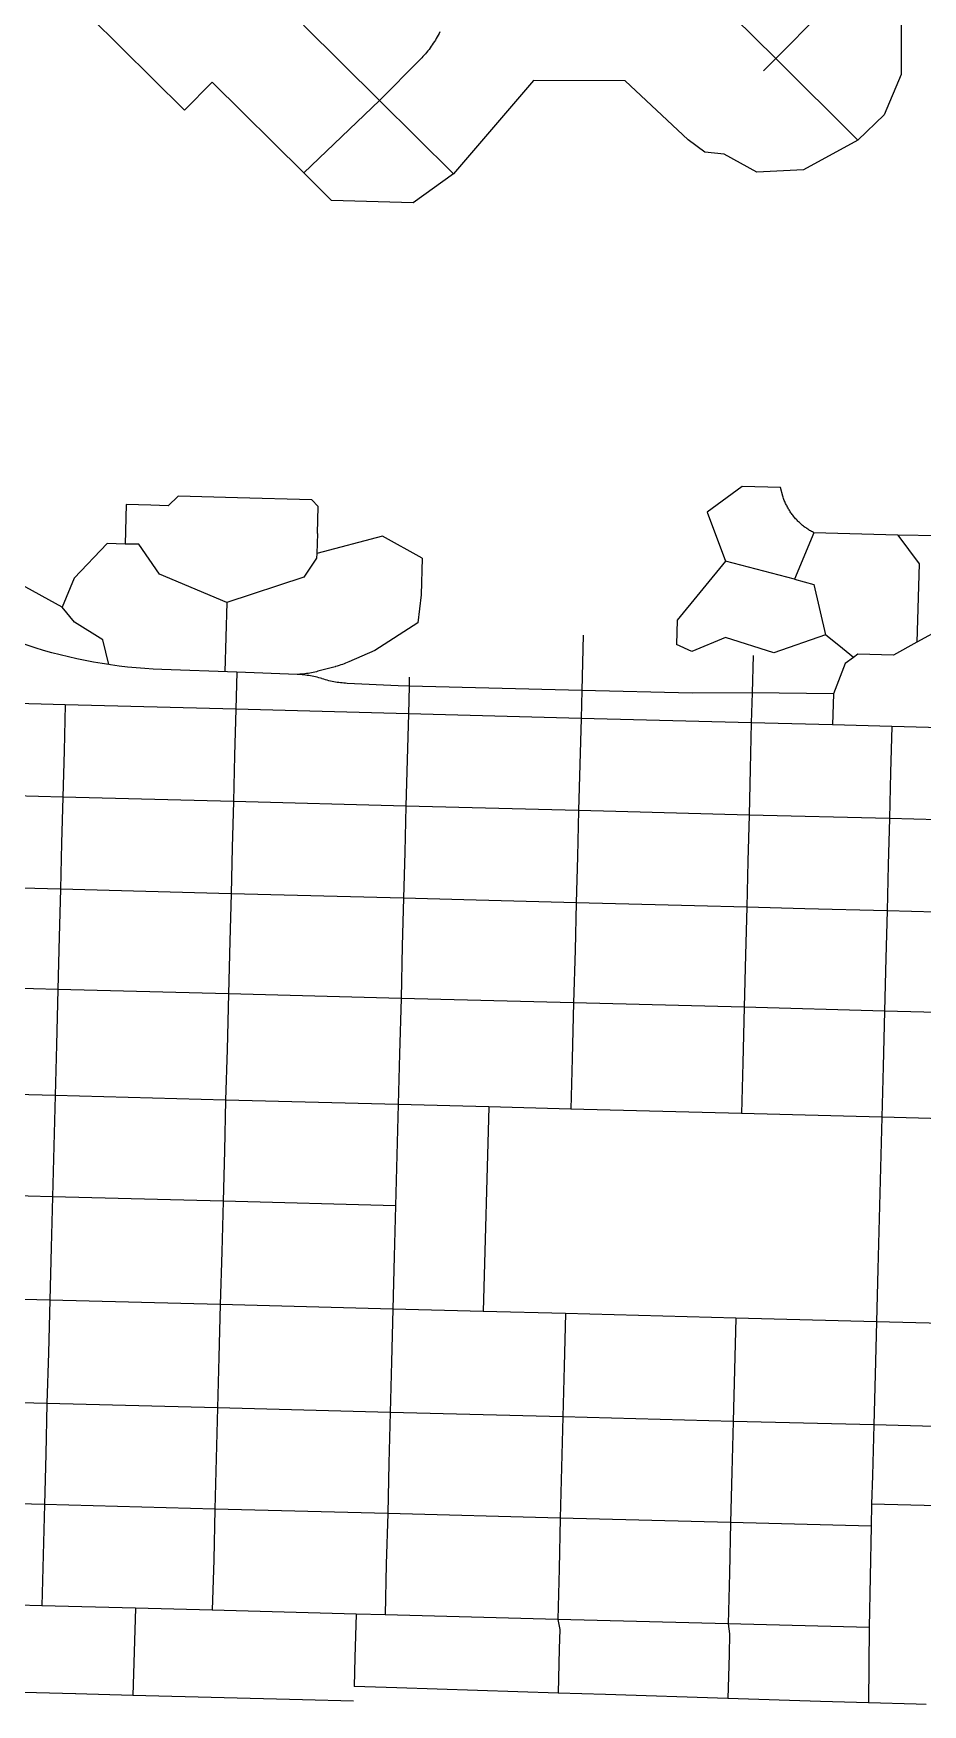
# Model space of a CAD drawing. Extents: x 486459 to 494398, y 5455945 to 5462335.
# Drawn here: x 490418 to 491317, y 5456032 to 5457721 of the extents above; entities that cross this region are included whole.
import ezdxf

# ---------------------------------------------------------------- set-up
doc = ezdxf.new("R2010")
doc.units = 0
for name, color, linetype in [('Arterial', 7, 'Continuous'), ('Other', 7, 'Continuous'), ('Private', 7, 'Continuous'), ('Residential', 7, 'Continuous'), ('Secondary', 7, 'Continuous')]:
    doc.layers.add(name, color=color, linetype=linetype)

msp = doc.modelspace()

# ---------------------------------------------------------------- linework, layer by layer
at = {"layer": 'Arterial'}
for points in [[(490797.3, 5457033.5), (490796.1, 5456986.9)], [(490796.1, 5456986.9), (490794.9, 5456940.3)], [(490794.9, 5456940.3), (490793.7, 5456893.7)], [(490793.7, 5456893.7), (490792.5, 5456847.1)], [(490792.5, 5456847.1), (490791.2, 5456799)], [(490791.2, 5456799), (490789.9, 5456745.8)], [(490443, 5456754.9), (490270.6, 5456759.4)], [(490615.4, 5456750.4), (490443, 5456754.9)], [(490789.9, 5456745.8), (490615.4, 5456750.4)], [(490789.9, 5456745.8), (490788.4, 5456689.6)], [(490964.4, 5456741.2), (490789.9, 5456745.8)], [(491136.7, 5456736.8), (490964.4, 5456741.2)], [(491278.6, 5456733), (491136.7, 5456736.8)], [(491450.9, 5456728.5), (491278.6, 5456733)], [(490788.4, 5456689.6), (490787.1, 5456638.4)], [(490787.1, 5456638.4), (490785.8, 5456587.3)], [(490785.8, 5456587.3), (490784.4, 5456536.1)], [(490784.4, 5456536.1), (490783.1, 5456484.9)], [(490783.1, 5456484.9), (490781.7, 5456431.6)], [(490781.7, 5456431.6), (490780.3, 5456378.4)], [(490780.3, 5456378.4), (490779, 5456327.1)], [(490779, 5456327.1), (490777.7, 5456276)], [(490777.7, 5456276), (490776.4, 5456224.8)], [(490776.4, 5456224.8), (490775, 5456173.7)], [(490775, 5456173.7), (490773.7, 5456122.5)], [(490744.6, 5456123.3), (490743.3, 5456079.3)], [(490773.7, 5456122.5), (490744.6, 5456123.3)], [(490743.3, 5456079.3), (490742.5, 5456050)]]:
    msp.add_lwpolyline(points, dxfattribs=at)
at = {"layer": 'Other'}
for points in [[(491284.6, 5457813.1), (491295.8, 5457783.2), (491295.4, 5457679.9), (491278.2, 5457639.1), (491251.5, 5457613.5)], [(491168.7, 5457696), (491156.3, 5457683.5)]]:
    msp.add_lwpolyline(points, dxfattribs=at)
at = {"layer": 'Private'}
msp.add_lwpolyline([(490768.2, 5457653.7), (490691.5, 5457580.4)], dxfattribs=at)
at = {"layer": 'Residential'}
for points in [[(491284.6, 5457813.1), (491271.6, 5457800.1), (491214.2, 5457741.9), (491168.7, 5457696)], [(491168.7, 5457696), (491083.1, 5457780.8)], [(490691.5, 5457580.4), (490599.1, 5457672.2), (490571, 5457643.8), (490475.1, 5457739)], [(490768.2, 5457653.7), (490691.3, 5457729.9)], [(490829.1, 5457723), (490828.3, 5457721.3), (490827.4, 5457719.6), (490826.5, 5457718), (490825.5, 5457716.3), (490824.6, 5457714.7), (490823.6, 5457713.1), (490822.5, 5457711.5), (490821.5, 5457709.9), (490820.4, 5457708.4), (490819.3, 5457706.8), (490818.2, 5457705.3), (490817, 5457703.8), (490815.8, 5457702.3), (490814.6, 5457700.9), (490813.4, 5457699.4), (490812.1, 5457698), (490810.8, 5457696.6), (490809.5, 5457695.3), (490809, 5457694.8), (490768.2, 5457653.6)], [(491251.5, 5457613.5), (491168.7, 5457696)], [(491251.5, 5457613.5), (491196.7, 5457583.6), (491149.5, 5457581), (491116.6, 5457599.5), (491097.1, 5457601.5), (491080.1, 5457613.9), (491016.3, 5457673.5), (490923.7, 5457673.7), (490843, 5457579.4)], [(490843, 5457579.4), (490768.2, 5457653.7)], [(490843, 5457579.4), (490802.1, 5457550.2), (490719.7, 5457552.5), (490691.5, 5457580.4)], [(491134.6, 5457263.3), (491099.5, 5457237.3), (491118, 5457187.7)], [(491207.3, 5457216.6), (491206.8, 5457216.9), (491205.8, 5457217.4), (491204.8, 5457217.9), (491203.9, 5457218.5), (491202.9, 5457219), (491202, 5457219.6), (491201.1, 5457220.2), (491200.2, 5457220.8), (491199.3, 5457221.4), (491198.4, 5457222), (491197.5, 5457222.7), (491196.7, 5457223.4), (491195.8, 5457224), (491195, 5457224.7), (491194.2, 5457225.5), (491193.4, 5457226.2), (491192.6, 5457226.9), (491191.8, 5457227.7), (491191, 5457228.4), (491190.2, 5457229.2), (491189.5, 5457230), (491188.8, 5457230.8), (491188, 5457231.7), (491187.3, 5457232.5), (491186.6, 5457233.3), (491186, 5457234.2), (491185.3, 5457235.1), (491184.7, 5457235.9), (491184, 5457236.8), (491183.4, 5457237.7), (491182.8, 5457238.6), (491182.2, 5457239.6), (491181.7, 5457240.5), (491181.1, 5457241.4), (491180.6, 5457242.4), (491180.1, 5457243.4), (491179.6, 5457244.3), (491179.1, 5457245.3), (491178.6, 5457246.3), (491178.2, 5457247.3), (491177.8, 5457248.3), (491177.3, 5457249.3), (491177, 5457250.3), (491176.6, 5457251.3), (491176.2, 5457252.4), (491175.9, 5457253.4), (491173.6, 5457262.3), (491134.6, 5457263.3)], [(490537.1, 5457244.3), (490512.1, 5457245), (490511, 5457205.2)], [(490705.3, 5457215.8), (490706, 5457243.2), (490699.6, 5457249.9), (490624.7, 5457251.9), (490624.7, 5457251.9), (490564.5, 5457253.5), (490554.5, 5457243.9), (490537.1, 5457244.3)], [(491362.7, 5457240.5), (491362.5, 5457233.8), (491333.6, 5457213.3), (491292.2, 5457214.3)], [(490705.3, 5457215.8), (490704.7, 5457195.7)], [(490811.2, 5457190.9), (490771.1, 5457213), (490704.7, 5457195.7)], [(491207.3, 5457216.6), (491187.8, 5457169.6)], [(491292.2, 5457214.3), (491207.3, 5457216.6)], [(491292.2, 5457214.3), (491313.5, 5457185)], [(490511, 5457205.2), (490492.9, 5457205.7), (490459.6, 5457170.6), (490447.5, 5457141.4)], [(490613.7, 5457146.2), (490545.7, 5457174.6), (490524.9, 5457204.9), (490511, 5457205.2)], [(490704.7, 5457195.7), (490704.6, 5457191), (490691.7, 5457171.5), (490613.7, 5457146.2)], [(490811.2, 5457190.9), (490810.3, 5457153.8), (490806.8, 5457125.4)], [(491118, 5457187.7), (491068.9, 5457128.3), (491068.2, 5457103.5)], [(491187.8, 5457169.6), (491118, 5457187.7)], [(491313.5, 5457185), (491311.4, 5457105.9)], [(490447.5, 5457141.4), (490403.8, 5457165.4)], [(491187.8, 5457169.6), (491207.3, 5457164.4), (491218.9, 5457113.2)], [(490613.7, 5457146.2), (490611.8, 5457075.9)], [(491423.6, 5457146.1), (491423.4, 5457146), (491422.3, 5457145.5), (491421.2, 5457145), (491420, 5457144.6), (491418.9, 5457144.2), (491417.7, 5457143.8), (491416.6, 5457143.4), (491415.5, 5457143.1), (491378.2, 5457133.8), (491355.4, 5457127.8), (491338.6, 5457120.9), (491311.4, 5457105.9)], [(490494.4, 5457083.3), (490488.5, 5457108.2), (490459.7, 5457126.1), (490447.5, 5457141.4)], [(490494.4, 5457083.3), (490487.7, 5457084.3), (490479.1, 5457085.8), (490470.6, 5457087.4), (490462.1, 5457089.1), (490453.6, 5457091), (490445.2, 5457093.1), (490436.8, 5457095.3), (490428.4, 5457097.6), (490420.1, 5457100.1), (490411.9, 5457102.8), (490403.6, 5457105.6), (490395.5, 5457108.5), (490391.2, 5457110.1)], [(490806.8, 5457125.4), (490763.3, 5457097.4), (490737.2, 5457086.1), (490735.6, 5457085.4), (490733.9, 5457084.7), (490732.3, 5457084.1), (490730.6, 5457083.5), (490728.9, 5457082.9), (490727.2, 5457082.3), (490725.5, 5457081.8), (490723.8, 5457081.3), (490723.2, 5457081.1), (490705.9, 5457076.5), (490704.4, 5457076.1), (490702.7, 5457075.7), (490701.1, 5457075.3), (490699.4, 5457075), (490697.7, 5457074.7), (490696, 5457074.4), (490694.3, 5457074.2), (490692.6, 5457073.9), (490690.9, 5457073.7), (490689.2, 5457073.6), (490687.5, 5457073.5), (490685.7, 5457073.4), (490684.8, 5457073.3)], [(490973.9, 5457113), (490972.5, 5457057.2)], [(491218.9, 5457113.2), (491166.8, 5457095.3), (491118, 5457110.7), (491083.7, 5457096.5), (491068.2, 5457103.5)], [(491247.4, 5457090.6), (491236.3, 5457099.4), (491218.9, 5457113.2)], [(491145.8, 5457092.4), (491144.8, 5457054.8)], [(491311.4, 5457105.9), (491287.7, 5457092.8), (491251.8, 5457093.7), (491247.4, 5457090.6)], [(490623.8, 5457075.5), (490548.1, 5457078.3), (490539.4, 5457078.7), (490530.8, 5457079.2), (490522.1, 5457079.9), (490513.5, 5457080.8), (490504.9, 5457081.8), (490496.3, 5457083), (490494.4, 5457083.3)], [(490623.8, 5457075.5), (490622.9, 5457038.1)], [(490684.8, 5457073.3), (490623.8, 5457075.5)], [(491247.4, 5457090.6), (491238.7, 5457084.5), (491226.9, 5457053.6)], [(490798, 5457061.6), (490786.9, 5457061.9), (490735.6, 5457064.3), (490733.8, 5457064.4), (490732.1, 5457064.5), (490730.4, 5457064.7), (490728.7, 5457064.9), (490727, 5457065.1), (490725.3, 5457065.3), (490723.6, 5457065.6), (490721.9, 5457065.9), (490720.2, 5457066.3), (490718.6, 5457066.6), (490716.9, 5457067), (490715.2, 5457067.5), (490713.6, 5457067.9), (490711.9, 5457068.4), (490710.3, 5457068.9), (490709.8, 5457069.1), (490708.5, 5457069.5), (490706.8, 5457069.9), (490705.2, 5457070.4), (490703.5, 5457070.8), (490701.8, 5457071.2), (490700.1, 5457071.5), (490698.5, 5457071.8), (490696.8, 5457072.1), (490695.1, 5457072.4), (490693.4, 5457072.6), (490691.7, 5457072.8), (490689.9, 5457073), (490688.2, 5457073.1), (490686.5, 5457073.2), (490684.8, 5457073.3)], [(490798, 5457061.6), (490797.3, 5457033.5)], [(490798.2, 5457070.5), (490798, 5457061.6)], [(490972.5, 5457057.2), (490798, 5457061.6)], [(490450.5, 5457042.6), (490449.3, 5456996)], [(490972.5, 5457057.2), (490971.9, 5457028.9)], [(491144.8, 5457054.8), (491084.1, 5457054.3), (490972.5, 5457057.2)], [(491144.8, 5457054.8), (491144, 5457024.4)], [(491226.9, 5457053.6), (491144.8, 5457054.8)], [(491226.9, 5457053.6), (491226.1, 5457022.3)], [(490622.9, 5457038.1), (490621.7, 5456991.5)], [(490971.9, 5457028.9), (490969.4, 5456935.7)], [(491144, 5457024.4), (491142.9, 5456977.8)], [(491286, 5457020.7), (491284.8, 5456974.1)], [(490449.3, 5456996), (490448, 5456949.4)], [(490621.7, 5456991.5), (490620.5, 5456944.8)], [(491142.9, 5456977.8), (491141.8, 5456931.2)], [(491284.8, 5456974.1), (491283.6, 5456927.5)], [(490448, 5456949.4), (490275.6, 5456953.9)], [(490448, 5456949.4), (490446.8, 5456902.8)], [(490620.5, 5456944.8), (490448, 5456949.4)], [(490620.5, 5456944.8), (490619.3, 5456898.2)], [(490794.9, 5456940.3), (490620.5, 5456944.8)], [(490969.4, 5456935.7), (490794.9, 5456940.3)], [(490969.4, 5456935.7), (490968.2, 5456889.1)], [(491006.9, 5456934.7), (490969.4, 5456935.7)], [(491141.8, 5456931.2), (491006.9, 5456934.7)], [(491141.8, 5456931.2), (491140.5, 5456884.6)], [(491283.6, 5456927.5), (491141.8, 5456931.2)], [(491283.6, 5456927.5), (491282.4, 5456880.9)], [(491456, 5456922.9), (491283.6, 5456927.5)], [(490446.8, 5456902.8), (490445.6, 5456856.2)], [(490619.3, 5456898.2), (490618.1, 5456851.6)], [(490968.2, 5456889.1), (490967, 5456842.5)], [(491140.5, 5456884.6), (491139.3, 5456838)], [(491282.4, 5456880.9), (491281.2, 5456834.3)], [(490445.6, 5456856.2), (490341.2, 5456858.9)], [(490445.6, 5456856.2), (490444.3, 5456808)], [(490618.1, 5456851.6), (490445.6, 5456856.2)], [(490618.1, 5456851.6), (490616.8, 5456803.5)], [(490792.5, 5456847.1), (490618.1, 5456851.6)], [(490853.4, 5456845.5), (490792.5, 5456847.1)], [(490967, 5456842.5), (490853.4, 5456845.5)], [(490967, 5456842.5), (490965.8, 5456794.4)], [(491086.6, 5456839.4), (490967, 5456842.5)], [(491139.3, 5456838), (491086.6, 5456839.4)], [(491139.3, 5456838), (491138.1, 5456789.9)], [(491198.1, 5456836.4), (491139.3, 5456838)], [(491281.2, 5456834.3), (491198.1, 5456836.4)], [(491281.2, 5456834.3), (491280, 5456786.3)], [(491379.6, 5456831.7), (491281.2, 5456834.3)], [(490444.3, 5456808), (490443, 5456754.9)], [(490616.8, 5456803.5), (490615.4, 5456750.4)], [(490965.8, 5456794.4), (490964.4, 5456741.2)], [(491138.1, 5456789.9), (491136.7, 5456736.8)], [(491280, 5456786.3), (491278.6, 5456733)], [(490443, 5456754.9), (490441.5, 5456698.7)], [(490615.4, 5456750.4), (490614, 5456694.2)], [(490964.4, 5456741.2), (490962.9, 5456685)], [(491136.7, 5456736.8), (491135.3, 5456680.5)], [(491278.6, 5456733), (491277.1, 5456676.8)], [(490441.5, 5456698.7), (490440.2, 5456647.5)], [(490614, 5456694.2), (490612.6, 5456643)], [(490962.9, 5456685), (490961.6, 5456633.8)], [(491135.3, 5456680.5), (491134, 5456629.3)], [(491277.1, 5456676.8), (491275.9, 5456625.6)], [(490440.2, 5456647.5), (490267.8, 5456652)], [(490440.2, 5456647.5), (490438.8, 5456596.4)], [(490612.6, 5456643), (490440.2, 5456647.5)], [(490612.6, 5456643), (490611.3, 5456591.8)], [(490787.1, 5456638.4), (490612.6, 5456643)], [(490878.5, 5456636), (490787.1, 5456638.4)], [(490878.5, 5456636), (490873, 5456429.3)], [(490961.6, 5456633.8), (490878.5, 5456636)], [(491134, 5456629.3), (490961.6, 5456633.8)], [(491275.9, 5456625.6), (491134, 5456629.3)], [(491275.9, 5456625.6), (491271.9, 5456472.1)], [(491448.3, 5456621.1), (491275.9, 5456625.6)], [(490438.8, 5456596.4), (490437.5, 5456545.2)], [(490611.3, 5456591.8), (490610, 5456540.7)], [(490437.5, 5456545.2), (490265.2, 5456549.7)], [(490437.5, 5456545.2), (490436.2, 5456494)], [(490610, 5456540.7), (490437.5, 5456545.2)], [(490610, 5456540.7), (490608.6, 5456489.5)], [(490784.4, 5456536.1), (490610, 5456540.7)], [(490436.2, 5456494), (490434.8, 5456440.7)], [(490608.6, 5456489.5), (490607.2, 5456436.2)], [(491271.9, 5456472.1), (491270.5, 5456418.9)], [(490434.8, 5456440.7), (490433.4, 5456387.4)], [(490607.2, 5456436.2), (490605.8, 5456382.9)], [(490956.2, 5456427.1), (490954.9, 5456373.8)], [(491128.5, 5456422.6), (491125.8, 5456318.1)], [(491270.5, 5456418.9), (491269.1, 5456365.6)], [(490433.4, 5456387.4), (490432, 5456336.2)], [(490605.8, 5456382.9), (490604.5, 5456331.7)], [(490954.9, 5456373.8), (490953.5, 5456322.6)], [(491269.1, 5456365.6), (491267.8, 5456314.5)], [(490432, 5456336.2), (490259.7, 5456340.7)], [(490432, 5456336.2), (490430.7, 5456285)], [(490604.5, 5456331.7), (490432, 5456336.2)], [(490604.5, 5456331.7), (490603.1, 5456280.5)], [(490779, 5456327.1), (490604.5, 5456331.7)], [(490953.5, 5456322.6), (490779, 5456327.1)], [(490953.5, 5456322.6), (490952.2, 5456271.4)], [(491125.8, 5456318.1), (490953.5, 5456322.6)], [(491125.8, 5456318.1), (491124.4, 5456266.9)], [(491267.8, 5456314.5), (491125.8, 5456318.1)], [(491267.8, 5456314.5), (491266.4, 5456263.3)], [(491440.2, 5456310), (491267.8, 5456314.5)], [(490430.7, 5456285), (490429.4, 5456233.9)], [(490603.1, 5456280.5), (490601.8, 5456229.4)], [(490952.2, 5456271.4), (490950.9, 5456220.3)], [(491124.4, 5456266.9), (491123.1, 5456215.8)], [(491266.4, 5456263.3), (491265.6, 5456234.4)], [(490429.4, 5456233.9), (490257, 5456238.4)], [(490429.4, 5456233.9), (490428.1, 5456182.8)], [(490601.8, 5456229.4), (490429.4, 5456233.9)], [(491265.6, 5456234.4), (491265, 5456212.1)], [(491438.1, 5456230), (491265.6, 5456234.4)], [(490601.8, 5456229.4), (490600.5, 5456178.2)], [(490776.4, 5456224.8), (490601.8, 5456229.4)], [(490950.9, 5456220.3), (490776.4, 5456224.8)], [(490950.9, 5456220.3), (490949.6, 5456169.1)], [(491123.1, 5456215.8), (490950.9, 5456220.3)], [(491123.1, 5456215.8), (491121.8, 5456164.6)], [(491265, 5456212.1), (491123.1, 5456215.8)], [(491265, 5456212.1), (491264.2, 5456160.9)], [(490428.1, 5456182.8), (490426.7, 5456131.6)], [(490600.5, 5456178.2), (490599.1, 5456127.1)], [(490949.6, 5456169.1), (490948.4, 5456117.9)], [(491121.8, 5456164.6), (491120.5, 5456113.4)], [(491264.2, 5456160.9), (491263.2, 5456109.7)], [(490426.7, 5456131.7), (490254.4, 5456136.2)], [(490521.4, 5456129.2), (490426.7, 5456131.7)], [(490521.4, 5456129.2), (490520.1, 5456085.1)], [(490599.1, 5456127.1), (490521.4, 5456129.2)], [(490744.6, 5456123.3), (490599.1, 5456127.1)], [(490948.4, 5456117.9), (490773.7, 5456122.5)], [(490948.4, 5456117.9), (490950.4, 5456107.8), (490949.9, 5456088)], [(491120.5, 5456113.4), (490948.4, 5456117.9)], [(491263.2, 5456109.7), (491120.5, 5456113.4)], [(491120.5, 5456113.4), (491122, 5456103.3), (491121.5, 5456082.4)], [(491263.2, 5456109.7), (491262.3, 5456033.5)], [(490520.1, 5456085.1), (490518.8, 5456041.1)], [(490949.9, 5456088), (490948.7, 5456043.4)], [(491121.5, 5456082.4), (491120.4, 5456038)], [(490461.3, 5456042.6), (490460.8, 5456042.6)]]:
    msp.add_lwpolyline(points, dxfattribs=at)
at = {"layer": 'Secondary'}
for points in [[(490450.5, 5457042.6), (490389.5, 5457044.2)], [(490622.9, 5457038.1), (490450.5, 5457042.6)], [(490797.3, 5457033.5), (490622.9, 5457038.1)], [(490971.9, 5457028.9), (490797.3, 5457033.5)], [(491144, 5457024.4), (490971.9, 5457028.9)], [(491226.1, 5457022.3), (491144, 5457024.4)], [(491286, 5457020.7), (491226.1, 5457022.3)], [(491458.5, 5457015.9), (491286, 5457020.7)], [(490434.8, 5456440.7), (490262.4, 5456445.2)], [(490607.2, 5456436.2), (490434.8, 5456440.7)], [(490781.7, 5456431.6), (490607.2, 5456436.2)], [(490873, 5456429.3), (490781.7, 5456431.6)], [(490956.2, 5456427.1), (490873, 5456429.3)], [(491128.5, 5456422.6), (490956.2, 5456427.1)], [(491270.5, 5456418.9), (491128.5, 5456422.6)], [(491442.9, 5456414.4), (491270.5, 5456418.9)], [(490785.6, 5456048.6), (490742.5, 5456050)], [(490948.7, 5456043.4), (490785.6, 5456048.6)], [(490460.8, 5456042.6), (490408.4, 5456044)], [(490518.8, 5456041.1), (490460.8, 5456042.6)], [(490690.3, 5456036.6), (490518.8, 5456041.1)], [(490742, 5456035.2), (490690.3, 5456036.6)], [(490996.7, 5456041.9), (490948.7, 5456043.4)], [(491120.4, 5456038), (490996.7, 5456041.9)], [(491213.8, 5456035), (491120.4, 5456038)], [(491262.3, 5456033.5), (491213.8, 5456035)], [(491310.6, 5456032.1), (491262.3, 5456033.5)], [(491320.7, 5456031.8), (491310.6, 5456032.1)]]:
    msp.add_lwpolyline(points, dxfattribs=at)

doc.saveas('drawing.dxf')
